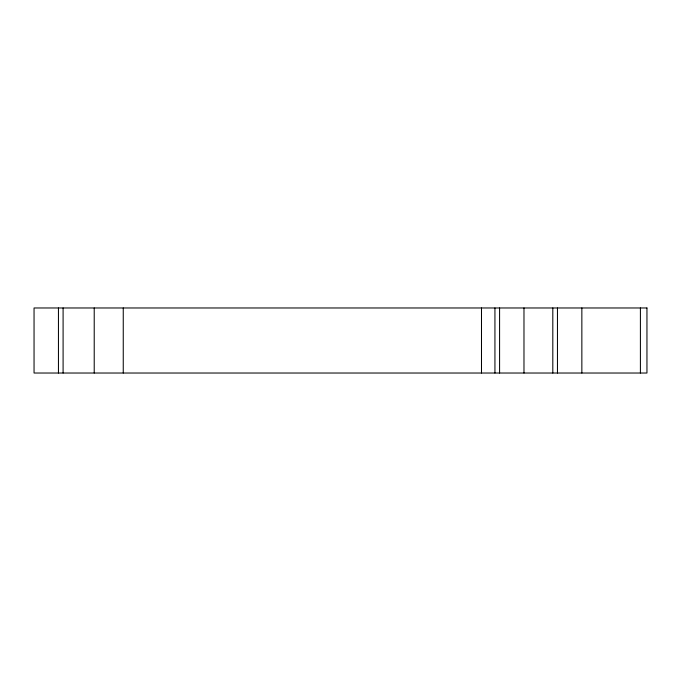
<?xml version="1.0" encoding="UTF-8"?>
<svg xmlns="http://www.w3.org/2000/svg" width="681" height="681" viewBox="0 0 681 681"><rect width="100%" height="100%" fill="white"/><g stroke="black" fill="none" stroke-linecap="round" stroke-linejoin="round"><path stroke-width="1.02" d="M640.404 307.974L640.404 373.026M581.855 307.974L581.855 373.026M557.458 307.974L557.458 373.026M552.81 307.974L552.81 373.026M523.978 307.974L523.978 373.026M499.582 307.974L499.582 373.026M494.934 307.974L494.934 373.026M481.493 307.974L481.493 373.026M123.252 307.974L123.252 373.026M94.216 307.974L94.216 373.026M63.095 307.974L63.095 373.026M58.447 307.974L58.447 373.026M646.95 307.974L34.05 307.974L34.05 373.026L646.95 373.026L646.95 307.974"/></g></svg>
